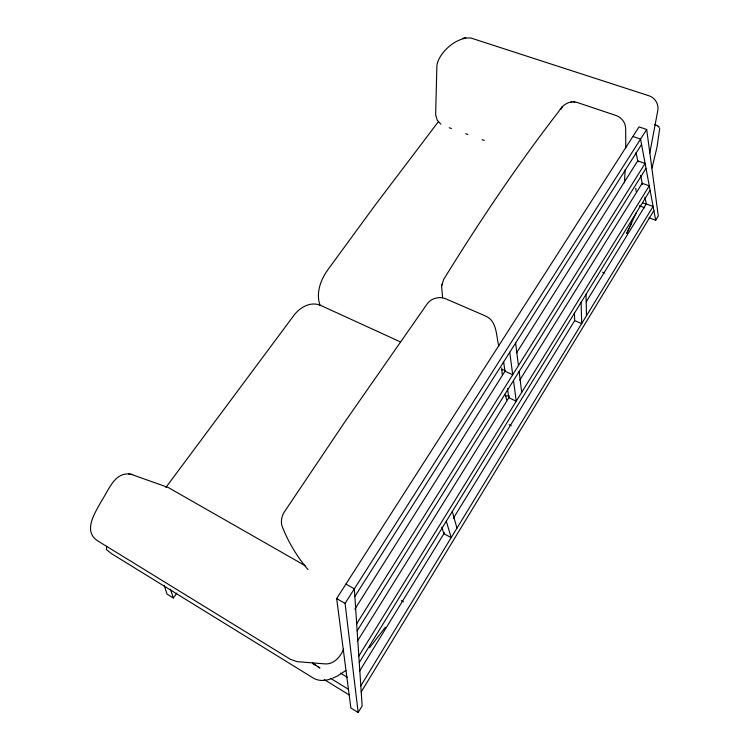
<?xml version="1.0" encoding="UTF-8"?>
<svg xmlns="http://www.w3.org/2000/svg" width="750" height="750" viewBox="0 0 750 750"><rect width="100%" height="100%" fill="white"/><g stroke="black" fill="none" stroke-linecap="round" stroke-linejoin="round"><path stroke-width="1.12" d="M625.772 148.041L625.669 128.728C625.631 122.888 621.694 117.487 616.191 115.556L577.641 102.619C569.991 99.834 562.388 104.831 558.778 111.431C517.172 165.15 479.353 221.672 443.653 279.459L441.591 285.853L442.603 297.759M625.153 169.669L624.431 182.728M659.709 128.362L657.028 147.047L652.031 168.038M649.8 153.019L657.853 110.194C658.875 104.128 655.031 97.763 649.181 95.85L471.169 38.109C457.613 36.178 439.106 51.881 436.913 65.278L435.628 114.806L437.25 120.197L440.85 124.172M441.591 285.853L442.35 284.147M626.691 233.438L636.469 212.344M626.653 233.522L631.725 223.097M106.669 546.3L106.406 549.553L111.562 553.678L313.922 678.45C319.303 681.281 325.725 680.934 331.247 678.675M560.784 109.341L562.219 106.837L560.981 108.919M343.631 649.059C340.463 656.944 333.506 664.988 324.131 663.816L297.253 661.669L290.587 659.419L97.566 540.778C82.369 530.822 95.606 512.025 101.578 500.813C108.562 490.631 114.413 471.956 130.05 474.094M649.031 217.828L655.678 220.275L658.275 215.972L646.688 129.478L639.028 126.9L336.656 598.547L350.869 707.981L358.172 712.5L362.147 705.919L354.347 588.834L345.947 584.053M361.219 691.912L653.878 210.628M360.816 685.866L653.1 206.456L646.284 203.963L644.944 197.203M359.456 671.325L444.647 532.519M453.225 518.531L574.575 320.803M586.219 301.828L646.284 203.963M359.259 662.55L650.1 190.341M358.828 656.025L649.266 185.822L642.178 183.291L519.797 380.072M357.244 641.456L509.288 396.966M356.681 623.784L645.094 163.444L637.725 160.866L516.581 352.856M357.15 630.844L646.013 168.356M354.853 609.178L505.341 370.669M354.862 596.503L641.559 144.45M358.172 712.5L345.075 603.403L646.688 129.478M164.091 585.291L167.119 594.159L173.344 598.013L176.869 593.034M385.303 627.309L369.591 647.7M165.872 487.472L292.884 316.753C298.772 308.053 310.012 300.872 320.625 305.391L400.369 341.887M438.281 121.838L374.991 205.369L328.209 269.269C320.691 279.384 315.506 293.344 320.203 305.7M345.844 670.509L337.397 676.003L332.653 678.206M465.787 37.556L462.703 38.344M570.956 102.019L571.856 102.009M573.872 101.991L574.847 101.981M505.847 395.831L509.316 395.906M501.337 369.647L504.412 369.872M131.034 474.272L168.253 487.5L305.156 565.678M132.647 474.544L128.522 473.831M654.619 124.641L657.938 125.747M632.888 136.472L640.566 139.097L655.678 220.275M449.222 127.734L451.416 128.531M465.666 133.706L467.859 134.494M482.109 139.669L484.303 140.466M642.881 202.941L646.172 204.141M639.178 205.762L644.663 207.769M602.531 272.175L604.706 273.038M509.138 424.697L511.247 425.681M401.381 600.656L403.425 601.809M336.656 598.547L345.075 603.403M340.519 673.162L347.503 677.409M312.413 662.897L319.941 668.034L317.944 666.816M312.966 663.769L315.956 665.597M330.459 678.272L348.441 689.278M324.244 679.603L349.172 694.922M308.053 569.606C296.887 556.659 288.084 541.631 281.906 525.741C280.763 521.109 281.644 516 284.297 512.025L344.1 423.019L427.125 303.947C431.222 298.219 439.2 296.091 445.669 298.781L485.766 316.106C497.222 321.253 496.116 335.934 498.797 346.181M505.303 394.847L506.634 399.788M170.381 589.163L173.344 598.013M441.844 527.166L443.888 533.756L451.2 537.609L446.306 521.222M452.278 511.519L456.966 528.15M636.066 152.513L637.884 161.681M640.622 175.434L642.441 184.594M503.691 362.25L504.984 371.241L512.719 374.728L509.747 352.294M507.478 388.556L508.8 397.753L516.234 401.175L513.497 380.522M515.644 342.984L518.428 365.625M519.141 371.484L521.7 392.334M635.747 188.344L636.047 191.156M501.694 367.847L502.275 374.841M574.387 312.816L574.678 320.644L581.691 323.588L581.109 302.353M586.041 294.356L586.472 315.741M659.006 126.984L658.172 126.478L659.006 126.984"/></g></svg>
